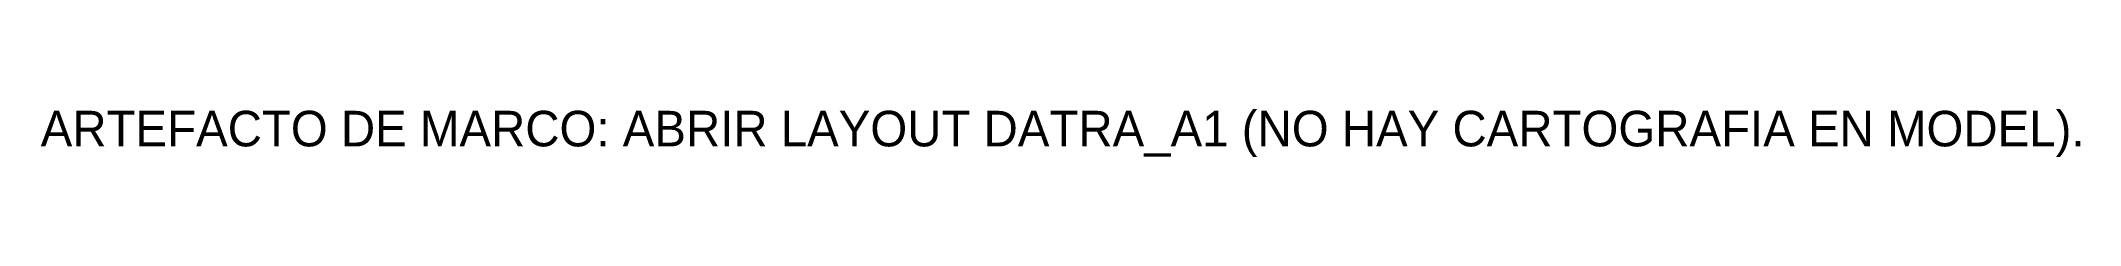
# Model space of a CAD drawing. Header units: millimetres. Extents: x 0 to 460, y -2 to 8.
import ezdxf

# ---------------------------------------------------------------- set-up
doc = ezdxf.new("R2010")
doc.units = ezdxf.units.MM
doc.layers.add('DATRA_A1_GUIAS_NO_PLOT', color=8, linetype='Continuous', lineweight=13, plot=False)

msp = doc.modelspace()

# ---------------------------------------------------------------- texts
at = {"layer": 'DATRA_A1_GUIAS_NO_PLOT'}
msp.add_text('ARTEFACTO DE MARCO: ABRIR LAYOUT DATRA_A1 (NO HAY CARTOGRAFIA EN MODEL).', height=8, dxfattribs=at).set_placement((0, 0))

doc.saveas('drawing.dxf')
